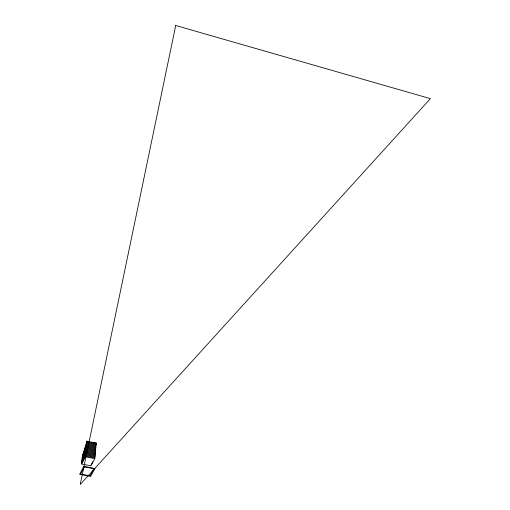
<?xml version="1.0" encoding="UTF-8"?>
<svg xmlns="http://www.w3.org/2000/svg" width="510" height="510" viewBox="0 0 510 510"><rect width="100%" height="100%" fill="white"/><g stroke="black" fill="none" stroke-linecap="round" stroke-linejoin="round"><path stroke-width="0.76" d="M95.969 444.153L96.199 442.999L86.878 441.163L86.643 442.317M95.587 449.916L86.216 448.08L82.467 455.341L81.619 464.017L90.952 465.815L94.803 458.637L96.199 442.999M83.793 451.363L86.464 445.479L95.816 447.315M84.36 449.559L86.547 444.612L95.893 446.448M84.934 447.754L86.63 443.751L95.969 445.587M85.501 445.944L86.713 442.884L96.046 444.72M86.069 444.133L86.796 442.023L96.122 443.859L95.472 445.103M81.619 464.017L85.387 456.807L86.878 441.163M82.665 454.958L86.298 447.213L95.663 449.042L94.936 450.419M83.226 453.161L86.381 446.346L95.74 448.182M82.384 456.201L86.133 448.947L95.504 450.783M82.295 457.068L86.05 449.82L95.427 451.65M82.212 457.935L85.967 450.687L95.351 452.523M82.129 458.796L85.884 451.56L95.274 453.39M82.046 459.669L85.801 452.434L95.198 454.263M81.963 460.536L85.718 453.307L95.115 455.137M81.874 461.403L85.635 454.18L95.038 456.01M81.791 462.277L85.552 455.054L94.962 456.883M81.708 463.144L85.47 455.934L94.885 457.763M91.029 464.948L92.782 461.678M85.387 456.807L94.803 458.637M92.941 442.68L96.046 443.292M175.72 25.5L80.223 484.5L430.389 98.64L175.72 25.5M83.793 466.344L79.611 474.287L90.646 476.397L94.956 468.492L83.793 466.344M84.424 466.905L80.644 474.051L90.034 475.849L93.904 468.728L84.424 466.905"/></g></svg>
